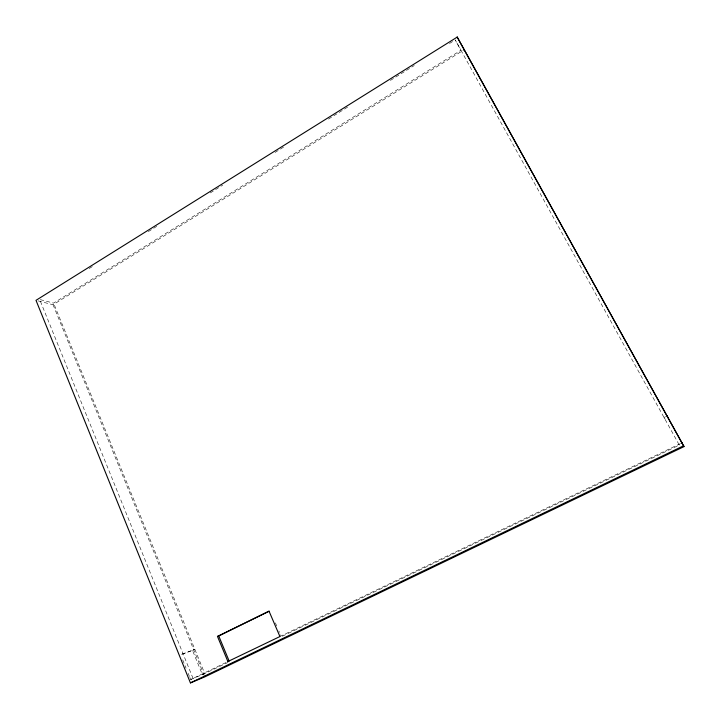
<?xml version="1.0" encoding="UTF-8"?>
<svg xmlns="http://www.w3.org/2000/svg" width="720" height="720" viewBox="0 0 720 720"><rect width="100%" height="100%" fill="white"/><g stroke="black" fill="none" stroke-linecap="round" stroke-linejoin="round"><path stroke-width="0.54" stroke-dasharray="3.6 2.7" d="M89.226 268.506L93.042 266.13M148.32 231.606L157.851 225.648M210.276 192.915L222.66 185.175M275.085 152.433L284.616 146.484M328.455 119.097L349.425 106.002M390.411 80.406L414.234 65.529M449.496 43.506L453.312 41.121M193.041 678.411L39.663 299.466L53.568 303.111L460.962 50.265L455.22 39.933L679.293 445.068L280.638 637.038M38.133 300.888L53.055 304.758L464.157 49.788M665.55 416.718L664.002 417.474L664.821 418.896L667.845 417.42M192.537 650.448L194.85 649.314L180.621 654.696L192.537 650.448L202.419 674.703L228.024 662.373M189.828 677.484L190.665 679.554L228.141 661.5M680.436 443.592L281.034 636.012L278.856 630.963M190.665 679.554L204.75 673.578L53.568 303.111M678.87 444.348L679.293 445.068M275.382 622.881L276.687 625.905M53.055 304.758L204.354 675.846M182.709 659.871L186.057 668.16M188.154 673.335L189.405 676.449"/><path stroke-width="1.08" d="M457.209 37.098L36 300.33L190.431 682.902L204.777 676.89L684 446.607L457.209 37.098L684 446.607M269.154 611.244L218.745 635.976L229.14 661.014L227.889 661.527L217.476 636.417L269.01 611.127L279.9 636.462M227.889 661.527L280.035 636.498M190.431 682.902L683.631 445.77M217.476 636.417L218.745 635.976M667.107 415.953L667.845 417.42M682.002 442.836L682.344 443.601"/></g></svg>
